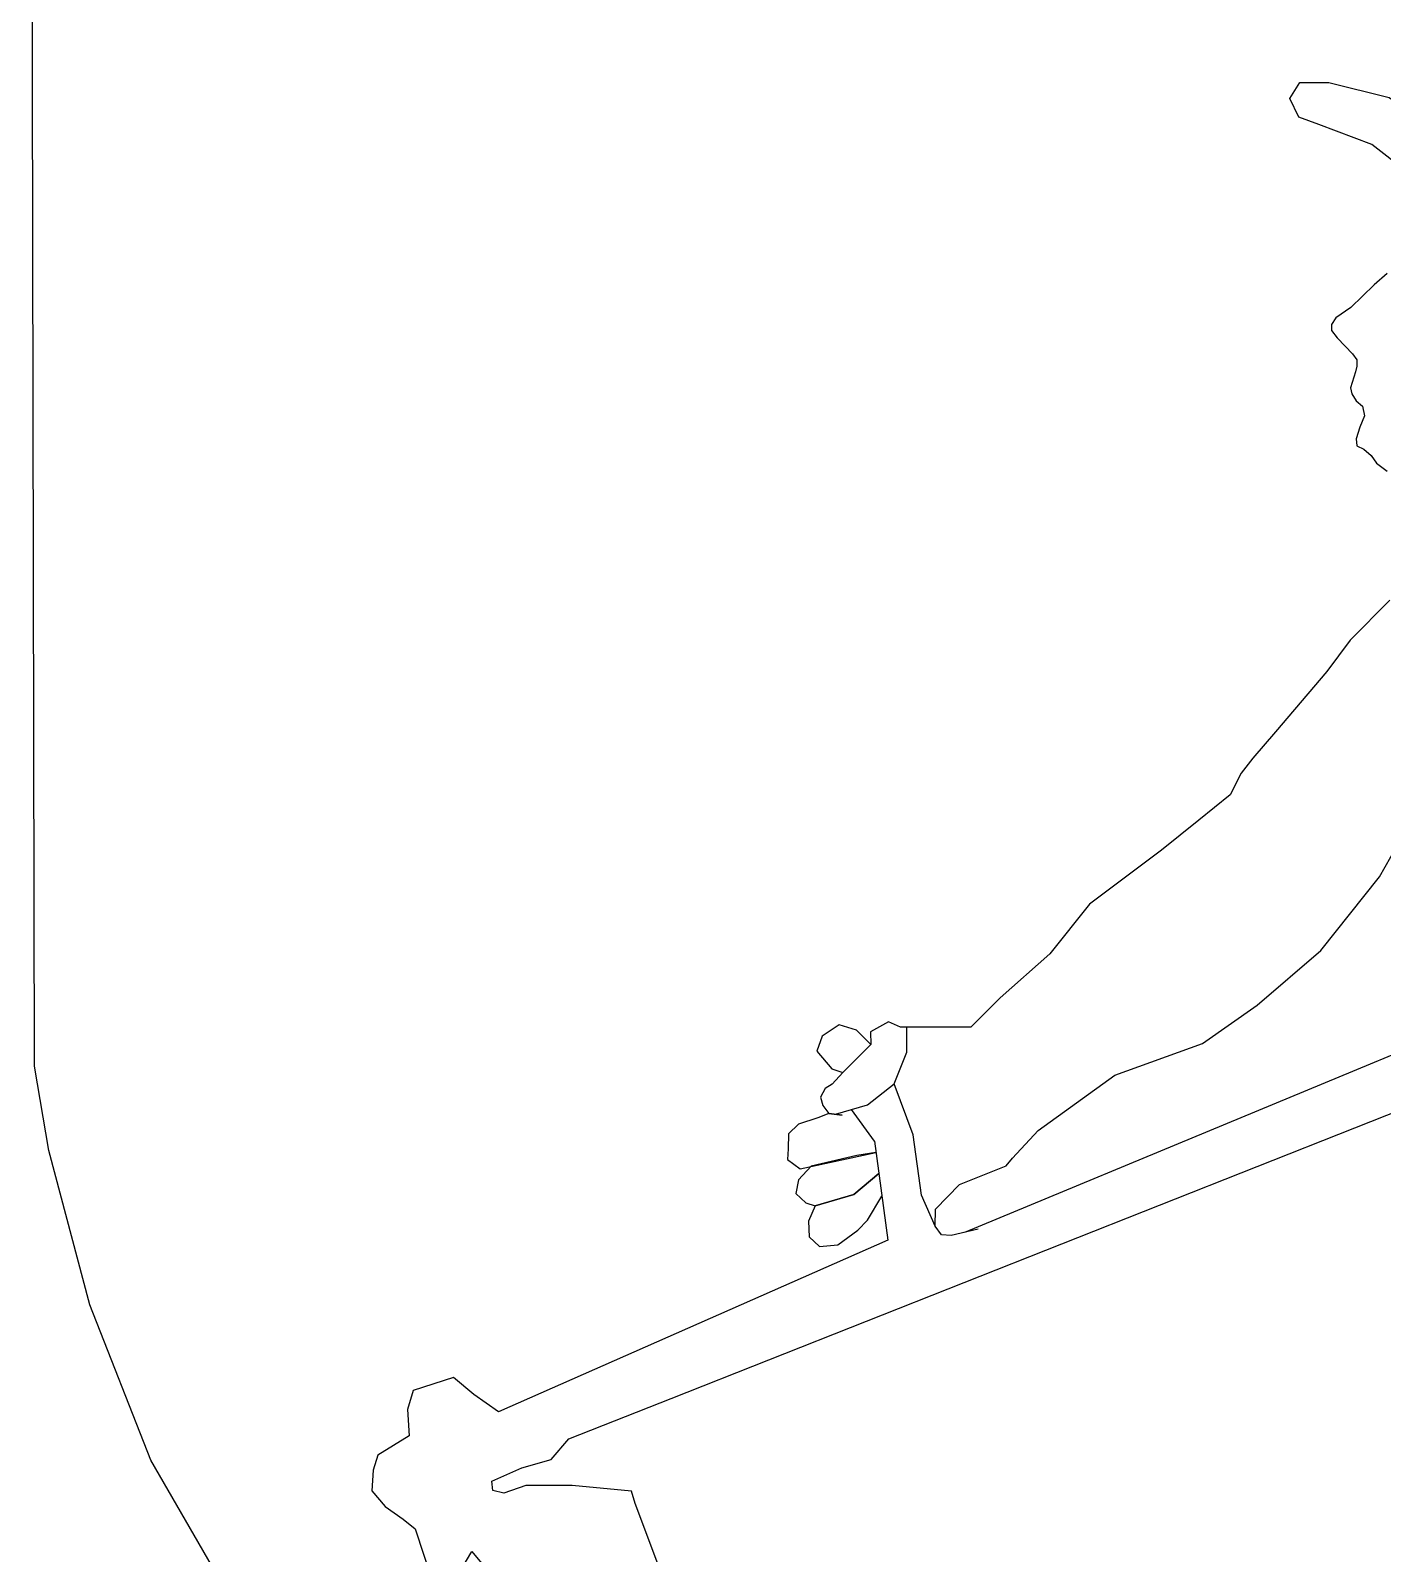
# Model space of a CAD drawing. Header units: millimetres. Extents: x 0 to 687901, y 0 to 346525.
# Drawn here: x 6441.434 to 6445.834, y 3766.477 to 3771.434 of the extents above; entities that cross this region are included whole.
import ezdxf

# ---------------------------------------------------------------- set-up
doc = ezdxf.new("R2010")
doc.units = ezdxf.units.MM
doc.layers.add('ARQ_Vista 01', color=1, linetype='Continuous')

# ---------------------------------------------------------------- blocks, each defined once
blk = doc.blocks.new('BRASÃO ESTADO PARANÁ')
at = {"layer": 'ARQ_Vista 01'}
for points in [[(3323.454, -31213.511), (3321.54, -31213.446), (3316.791, -31213.087), (3309.829, -31212.037), (3305.6, -31211.082), (3301.373, -31209.871), (3296.25, -31208.031), (3290.891, -31205.62), (3287.692, -31203.912), (3283.563, -31201.36), (3278.805, -31197.837), (3275.007, -31194.459), (3270.17, -31189.131), (3266.395, -31183.718), (3261.467, -31175.185), (3258.476, -31167.553), (3256.455, -31159.982), (3255.763, -31155.833), (3255.561, -31058.617), (3394.817, -31058.617)], [(3323.159, -31111.872), (3321.467, -31110.545), (3318.859, -31109.562), (3317.878, -31109.192), (3317.432, -31108.283), (3317.924, -31107.498), (3319.351, -31107.498), (3322.303, -31108.235), (3326.83, -31111.43), (3337.617, -31121.079), (3338.865, -31122.197), (3340.202, -31122.594), (3340.717, -31123.179), (3340.717, -31123.868), (3340.133, -31124.315), (3339.167, -31124.418), (3338.342, -31124.109), (3336.894, -31123.179), (3335.607, -31121.979)], [(3306.012, -31197.6), (3302.765, -31196.498), (3300.169, -31195.616), (3297.545, -31193.656), (3294.908, -31191.686), (3292.357, -31188.942), (3289.678, -31185.285), (3286.778, -31181.327), (3285.26, -31177.328), (3285.094, -31176.721), (3282.166, -31176.44), (3279.893, -31176.44), (3278.816, -31176.815), (3278.277, -31176.674), (3278.229, -31176.229), (3279.706, -31175.575), (3281.135, -31175.153), (3282.002, -31174.146), (3287.04, -31172.156), (3330.215, -31155.062)], [(3322.21, -31116.889), (3321.582, -31117.433), (3320.428, -31118.544), (3319.688, -31119.06), (3319.472, -31119.381), (3319.472, -31119.683), (3319.753, -31120.036), (3320.143, -31120.46), (3320.503, -31120.821), (3320.715, -31121.12), (3320.725, -31121.433), (3320.654, -31121.706), (3320.403, -31122.494), (3320.472, -31122.79), (3320.694, -31123.144), (3320.997, -31123.407), (3321.092, -31123.879), (3320.863, -31124.426), (3320.683, -31125.013), (3320.723, -31125.351), (3321.062, -31125.51), (3321.433, -31125.826), (3321.695, -31126.2), (3322.208, -31126.587)], [(3322.342, -31132.931), (3320.394, -31134.896), (3319.244, -31136.443), (3316.722, -31139.405), (3315.617, -31140.702), (3315.039, -31141.439), (3314.507, -31142.5), (3312.959, -31143.738), (3311.119, -31145.21), (3307.59, -31147.864), (3305.646, -31150.306), (3303.203, -31152.47), (3301.76, -31153.912), (3298.31, -31153.919)], [(3302.116, -31163.842), (3300.79, -31164.157), (3300.31, -31164.114), (3300.006, -31163.7), (3300.027, -31162.851), (3301.204, -31161.652), (3302.514, -31161.128), (3303.494, -31160.736), (3303.8, -31160.344), (3305.065, -31158.993), (3308.828, -31156.272), (3313.144, -31154.71), (3315.833, -31152.835), (3318.959, -31150.149), (3321.838, -31146.524), (3322.95, -31144.569)], [(3328.6, -31152.741), (3301.453, -31164)], [(3298.31, -31153.919), (3297.721, -31153.659), (3296.826, -31154.141), (3296.848, -31154.768), (3295.471, -31156.145), (3294.943, -31156.719), (3294.595, -31156.931), (3294.371, -31157.348), (3294.484, -31157.757), (3294.775, -31158.157), (3295.437, -31158.232), (3294.775, -31158.157), (3294.245, -31158.362), (3293.292, -31158.676), (3292.795, -31159.163), (3292.785, -31159.887), (3292.751, -31160.418), (3293.38, -31160.872), (3297.094, -31160.068), (3296.159, -31160.219), (3293.913, -31160.747), (3293.298, -31161.421), (3293.168, -31162.094), (3293.646, -31162.55), (3294.103, -31162.702), (3296.015, -31162.137), (3297.234, -31161.102), (3296.015, -31162.137), (3294.103, -31162.702), (3293.776, -31163.44), (3293.82, -31164.222), (3294.318, -31164.699), (3295.232, -31164.613), (3296.21, -31163.896), (3296.688, -31163.396), (3297.384, -31162.218)], [(3296.848, -31154.768), (3296.135, -31154.055), (3295.292, -31153.8), (3294.45, -31154.361), (3294.195, -31155.1), (3294.936, -31155.967), (3295.471, -31156.145), (3296.848, -31154.768)], [(3295.106, -31158.195), (3296.677, -31157.732), (3297.995, -31156.697), (3298.617, -31155.141), (3298.615, -31153.918)], [(3300.006, -31163.7), (3299.338, -31162.178), (3298.927, -31159.203), (3297.995, -31156.697)], [(3297.019, -31159.513), (3295.892, -31157.963)], [(3297.019, -31159.513), (3297.677, -31164.38), (3278.548, -31172.809), (3277.343, -31171.971), (3276.346, -31171.134), (3274.356, -31171.763), (3274.09, -31172.708), (3274.163, -31173.991), (3272.623, -31174.944), (3272.403, -31175.677), (3272.33, -31176.704), (3272.99, -31177.474), (3273.87, -31178.097), (3274.456, -31178.573), (3275.3, -31181.103)], [(3276.549, -31180.847), (3277.247, -31179.673), (3278.749, -31181.499)]]:
    blk.add_lwpolyline(points, dxfattribs=at)

msp = doc.modelspace()

# ---------------------------------------------------------------- block references
at = {"layer": 'ARQ_Vista 01', "xscale": 0.06623285758541897, "yscale": 0.06623285759997088, "zscale": 0.0662328576}
msp.add_blockref('BRASÃO ESTADO PARANÁ', (6225.8094, 5831.6031), dxfattribs=at)

doc.saveas('drawing.dxf')
